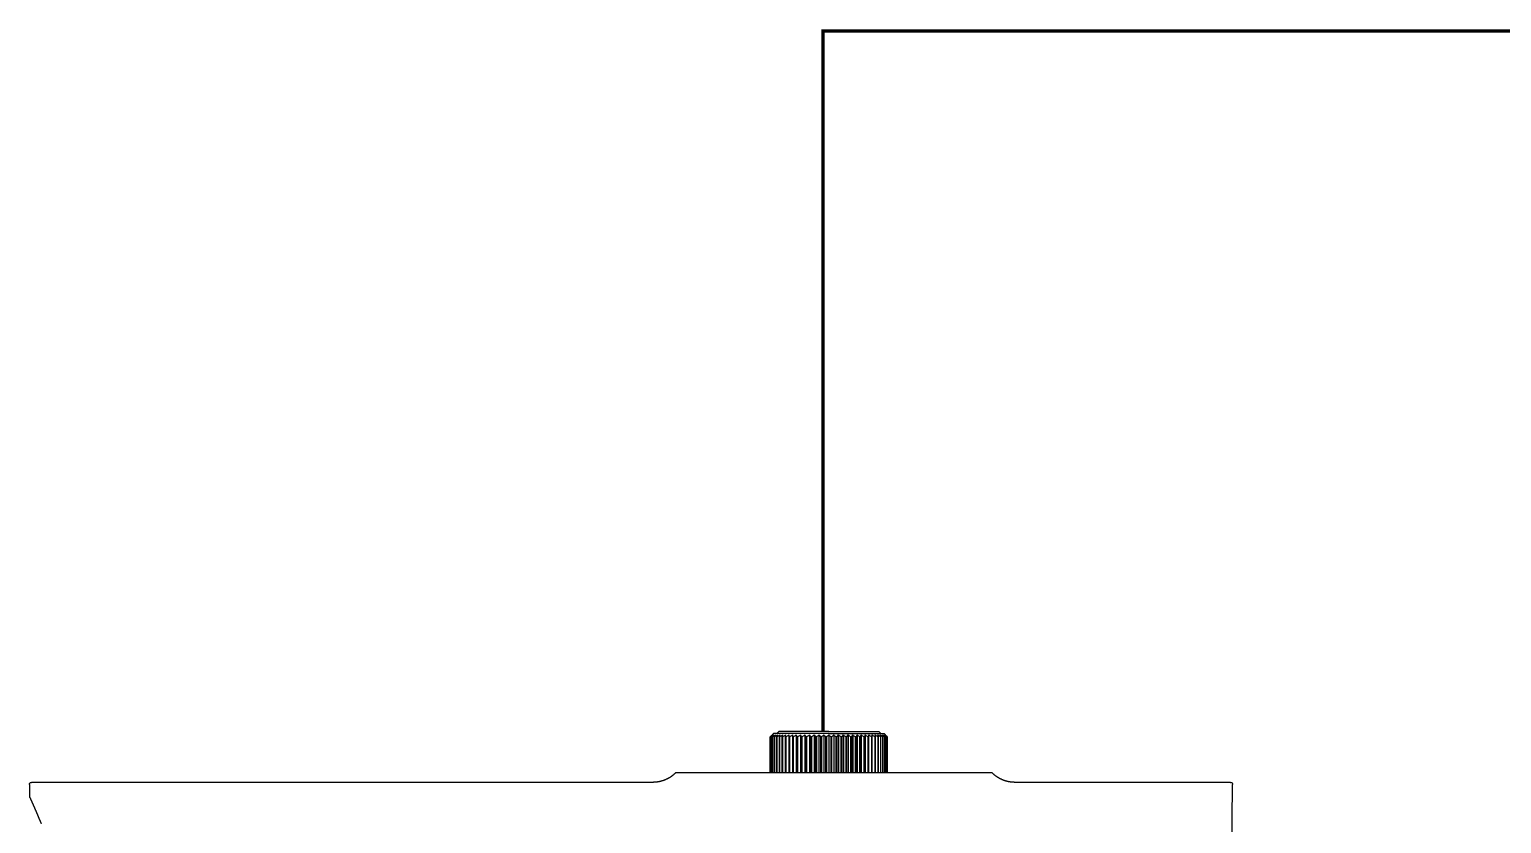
# Model space of a CAD drawing. Header units: millimetres. Extents: x 11706 to 18081, y 7308 to 12674.
# Drawn here: x 12468.9 to 12750.9, y 10570.7 to 10722.7 of the extents above; entities that cross this region are included whole.
import ezdxf

# ---------------------------------------------------------------- set-up
doc = ezdxf.new("R2010")
doc.units = ezdxf.units.MM
doc.layers.get('0').update_dxf_attribs({"lineweight": 0})
doc.layers.add('1', color=7, linetype='Continuous', true_color=0xffffff)
doc.layers.add('Cable CAT6', color=3, linetype='Continuous')

# ---------------------------------------------------------------- blocks, each defined once
blk = doc.blocks.new('A$C56D65AAA')
at = {"layer": '1', "color": 10, "linetype": 'Continuous'}
for p, q in [((-106.97, 37.34), (-106.97, 31.84)), ((-106.97, 31.84), (-106.97, 37.34)), ((-106.97, 37.34), (-106.97, 37.34)), ((-106.91, 37.34), (-106.91, 31.84)), ((-106.89, 37.34), (-106.91, 37.34)), ((-106.89, 31.84), (-106.89, 37.34)), ((-106.74, 37.34), (-106.79, 37.34)), ((-106.79, 37.34), (-106.79, 31.84)), ((-106.74, 31.84), (-106.74, 37.34)), ((-106.48, 37.84), (-106.68, 37.64)), ((-106.59, 37.34), (-106.59, 31.84)), ((-106.53, 37.34), (-106.59, 37.34)), ((-106.53, 31.84), (-106.53, 37.34)), ((-97.98, 37.84), (-106.48, 37.84)), ((-106.33, 37.34), (-106.33, 31.84)), ((-106.26, 37.34), (-106.33, 37.34)), ((-106.26, 31.84), (-106.26, 37.34)), ((-106.01, 37.34), (-106.01, 31.84)), ((-105.92, 37.34), (-106.01, 37.34)), ((-105.68, 38.14), (-105.98, 37.84)), ((-105.92, 31.84), (-105.92, 37.34)), ((-97.98, 38.14), (-105.68, 38.14)), ((-105.52, 37.34), (-105.62, 37.34)), ((-105.62, 37.34), (-105.62, 31.84)), ((-105.52, 31.84), (-105.52, 37.34)), ((-105.18, 37.34), (-105.18, 31.84)), ((-105.06, 37.34), (-105.18, 37.34)), ((-105.06, 31.84), (-105.06, 37.34)), ((-104.68, 37.34), (-104.68, 31.84)), ((-104.55, 37.34), (-104.68, 37.34)), ((-104.55, 31.84), (-104.55, 37.34)), ((-103.99, 37.34), (-104.13, 37.34)), ((-104.13, 37.34), (-104.13, 31.84)), ((-103.99, 31.84), (-103.99, 37.34)), ((-103.57, 37.64), (-103.57, 31.84)), ((-103.53, 37.34), (-103.53, 31.84)), ((-103.38, 37.34), (-103.53, 37.34)), ((-103.38, 31.84), (-103.38, 37.34)), ((-102.97, 37.64), (-102.97, 31.84)), ((-102.73, 37.34), (-102.9, 37.34)), ((-102.9, 37.34), (-102.9, 31.84)), ((-102.73, 31.84), (-102.73, 37.34)), ((-102.33, 37.64), (-102.33, 31.84)), ((-102.22, 37.34), (-102.22, 31.84)), ((-102.05, 37.34), (-102.22, 37.34)), ((-102.05, 31.84), (-102.05, 37.34)), ((-101.66, 37.64), (-101.66, 31.84)), ((-101.33, 37.34), (-101.51, 37.34)), ((-101.51, 37.34), (-101.51, 31.84)), ((-101.33, 31.84), (-101.33, 37.34)), ((-100.95, 37.64), (-100.95, 31.84)), ((-100.78, 37.34), (-100.78, 31.84)), ((-100.59, 37.34), (-100.78, 37.34)), ((-100.59, 31.84), (-100.59, 37.34)), ((-100.23, 37.64), (-100.23, 31.84)), ((-100.02, 37.34), (-100.02, 31.84)), ((-99.83, 37.34), (-100.02, 37.34)), ((-99.83, 31.84), (-99.83, 37.34)), ((-99.49, 37.64), (-99.49, 31.84)), ((-99.06, 37.34), (-99.25, 37.34)), ((-99.25, 37.34), (-99.25, 31.84)), ((-99.06, 31.84), (-99.06, 37.34)), ((-98.74, 37.64), (-98.74, 31.84)), ((-98.47, 37.34), (-98.47, 31.84)), ((-98.27, 37.34), (-98.47, 37.34)), ((-98.27, 31.84), (-98.27, 37.34)), ((-97.98, 38.14), (-90.28, 38.14)), ((-97.98, 37.84), (-89.48, 37.84)), ((-97.98, 37.64), (-97.98, 31.84)), ((-97.49, 37.34), (-97.68, 37.34)), ((-97.68, 37.34), (-97.68, 31.84)), ((-97.49, 31.84), (-97.49, 37.34)), ((-97.22, 37.64), (-97.22, 31.84)), ((-96.9, 37.34), (-96.9, 31.84)), ((-96.71, 37.34), (-96.9, 37.34)), ((-96.71, 31.84), (-96.71, 37.34)), ((-96.47, 37.64), (-96.47, 31.84)), ((-95.94, 37.34), (-96.13, 37.34)), ((-96.13, 37.34), (-96.13, 31.84)), ((-95.94, 31.84), (-95.94, 37.34)), ((-95.73, 37.64), (-95.73, 31.84)), ((-95.37, 37.34), (-95.37, 31.84)), ((-95.18, 37.34), (-95.37, 37.34)), ((-95.18, 31.84), (-95.18, 37.34)), ((-95, 37.64), (-95, 31.84)), ((-94.44, 37.34), (-94.62, 37.34)), ((-94.62, 37.34), (-94.62, 31.84)), ((-94.44, 31.84), (-94.44, 37.34)), ((-94.3, 37.64), (-94.3, 31.84)), ((-93.74, 37.34), (-93.91, 37.34)), ((-93.91, 37.34), (-93.91, 31.84)), ((-93.74, 31.84), (-93.74, 37.34)), ((-93.63, 37.64), (-93.63, 31.84)), ((-93.23, 37.34), (-93.23, 31.84)), ((-93.06, 37.34), (-93.23, 37.34)), ((-93.06, 31.84), (-93.06, 37.34)), ((-92.99, 37.64), (-92.99, 31.84)), ((-92.42, 37.34), (-92.58, 37.34)), ((-92.58, 37.34), (-92.58, 31.84)), ((-92.42, 31.84), (-92.42, 37.34)), ((-92.39, 37.64), (-92.39, 31.84)), ((-91.97, 37.34), (-91.97, 31.84)), ((-91.83, 37.34), (-91.97, 37.34)), ((-91.83, 31.84), (-91.83, 37.34)), ((-91.28, 37.34), (-91.41, 37.34)), ((-91.41, 37.34), (-91.41, 31.84)), ((-91.28, 31.84), (-91.28, 37.34)), ((-90.9, 37.34), (-90.9, 31.84)), ((-90.78, 37.34), (-90.9, 37.34)), ((-90.78, 31.84), (-90.78, 37.34)), ((-90.34, 37.34), (-90.44, 37.34)), ((-90.44, 37.34), (-90.44, 31.84)), ((-90.34, 31.84), (-90.34, 37.34)), ((-89.98, 37.84), (-90.28, 38.14)), ((-89.95, 37.34), (-90.04, 37.34)), ((-90.04, 37.34), (-90.04, 31.84)), ((-89.95, 31.84), (-89.95, 37.34)), ((-89.7, 37.34), (-89.7, 31.84)), ((-89.63, 37.34), (-89.7, 37.34)), ((-89.63, 31.84), (-89.63, 37.34)), ((-89.28, 37.64), (-89.48, 37.84)), ((-89.37, 37.34), (-89.42, 37.34)), ((-89.42, 37.34), (-89.42, 31.84)), ((-89.37, 31.84), (-89.37, 37.34)), ((-89.21, 37.34), (-89.21, 31.84)), ((-89.17, 37.34), (-89.21, 37.34)), ((-89.17, 31.84), (-89.17, 37.34)), ((-89.04, 37.34), (-89.07, 37.34)), ((-89.07, 37.34), (-89.07, 31.84)), ((-89.04, 31.84), (-89.04, 37.34)), ((-88.99, 37.34), (-88.99, 31.84)), ((-88.98, 37.34), (-88.99, 37.34)), ((-88.98, 31.84), (-88.98, 37.34)), ((-115.2, 31.84), (-104.13, 31.84)), ((-104.13, 31.84), (-103.99, 31.84)), ((-103.99, 31.84), (-103.57, 31.84)), ((-103.57, 31.84), (-103.53, 31.84)), ((-103.53, 31.84), (-103.38, 31.84)), ((-103.38, 31.84), (-102.97, 31.84)), ((-102.97, 31.84), (-102.9, 31.84)), ((-102.9, 31.84), (-102.73, 31.84)), ((-102.73, 31.84), (-102.33, 31.84)), ((-102.33, 31.84), (-102.22, 31.84)), ((-102.22, 31.84), (-102.05, 31.84)), ((-102.05, 31.84), (-101.66, 31.84)), ((-101.66, 31.84), (-101.51, 31.84)), ((-101.51, 31.84), (-101.33, 31.84)), ((-101.33, 31.84), (-100.95, 31.84)), ((-100.95, 31.84), (-100.78, 31.84)), ((-100.78, 31.84), (-100.59, 31.84)), ((-100.59, 31.84), (-100.23, 31.84)), ((-100.23, 31.84), (-100.02, 31.84)), ((-100.02, 31.84), (-99.83, 31.84)), ((-99.83, 31.84), (-99.49, 31.84)), ((-99.49, 31.84), (-99.25, 31.84)), ((-99.25, 31.84), (-99.06, 31.84)), ((-99.06, 31.84), (-98.74, 31.84)), ((-98.74, 31.84), (-98.47, 31.84)), ((-98.47, 31.84), (-98.27, 31.84)), ((-98.27, 31.84), (-97.98, 31.84)), ((-97.98, 31.84), (-97.68, 31.84)), ((-97.68, 31.84), (-97.49, 31.84)), ((-97.49, 31.84), (-97.22, 31.84)), ((-97.22, 31.84), (-96.9, 31.84)), ((-96.9, 31.84), (-96.71, 31.84)), ((-96.71, 31.84), (-96.47, 31.84)), ((-96.47, 31.84), (-96.13, 31.84)), ((-96.13, 31.84), (-95.94, 31.84)), ((-95.94, 31.84), (-95.73, 31.84)), ((-95.73, 31.84), (-95.37, 31.84)), ((-95.37, 31.84), (-95.18, 31.84)), ((-95.18, 31.84), (-95, 31.84)), ((-95, 31.84), (-94.62, 31.84)), ((-94.62, 31.84), (-94.44, 31.84)), ((-94.44, 31.84), (-94.3, 31.84)), ((-94.3, 31.84), (-93.91, 31.84)), ((-93.91, 31.84), (-93.74, 31.84)), ((-93.74, 31.84), (-93.63, 31.84)), ((-93.63, 31.84), (-93.23, 31.84)), ((-93.23, 31.84), (-93.06, 31.84)), ((-93.06, 31.84), (-92.99, 31.84)), ((-92.99, 31.84), (-92.58, 31.84)), ((-92.58, 31.84), (-92.42, 31.84)), ((-92.42, 31.84), (-92.39, 31.84)), ((-92.39, 31.84), (-91.97, 31.84)), ((-91.97, 31.84), (-91.83, 31.84)), ((-91.83, 31.84), (-79.2, 31.84)), ((-125.07, 30.34), (-220.59, 30.34)), ((-125.07, 30.34), (-125.07, 30.34)), ((-36.18, 30.34), (-69.33, 30.34)), ((-69.33, 30.34), (-69.33, 30.34)), ((-36.2, -6.54), (-35.88, 30.04))]:
    blk.add_line(p, q, dxfattribs=at)
at = {"layer": '1', "color": 10, "linetype": 'Continuous', "extrusion": (5.2474e-06, -5.74085e-06, -1)}
blk.add_arc((220.59, 30.04, 0), 0.3, 358.8692, 90.017, dxfattribs=at)
at = {"layer": '1', "color": 10, "linetype": 'Continuous', "extrusion": (0, 6.12303e-17, -1)}
blk.add_arc((36.18, 30.04), 0.3, 89.999, 180.5, dxfattribs=at)
at = {"layer": '1', "color": 10, "linetype": 'Continuous', "extrusion": (2.4149e-06, 0, -1)}
blk.add_arc((220.56, 28.14, 0), 0.3, 335.6003, 358.9151, dxfattribs=at)
at = {"layer": '1', "color": 10, "linetype": 'Continuous'}
for points, degree in [([(-106.97, 37.34), (-106.86, 37.45), (-106.75, 37.55), (-106.65, 37.64)], 3), ([(-106.68, 37.64), (-106.78, 37.55), (-106.88, 37.45), (-106.97, 37.34)], 3), ([(-106.65, 37.64), (-106.74, 37.55), (-106.82, 37.45), (-106.91, 37.34)], 3), ([(-106.89, 37.34), (-106.77, 37.45), (-106.66, 37.55), (-106.55, 37.64)], 3), ([(-106.55, 37.64), (-106.63, 37.55), (-106.71, 37.45), (-106.79, 37.34)], 3), ([(-106.74, 37.34), (-106.62, 37.45), (-106.5, 37.55), (-106.38, 37.64)], 3), ([(-106.38, 37.64), (-106.45, 37.55), (-106.52, 37.45), (-106.59, 37.34)], 3), ([(-106.53, 37.34), (-106.41, 37.45), (-106.28, 37.55), (-106.15, 37.64)], 3), ([(-106.15, 37.64), (-106.21, 37.55), (-106.27, 37.45), (-106.33, 37.34)], 3), ([(-106.26, 37.34), (-106.13, 37.45), (-105.99, 37.55), (-105.86, 37.64)], 3), ([(-105.86, 37.64), (-105.91, 37.55), (-105.96, 37.45), (-106.01, 37.34)], 3), ([(-105.92, 37.34), (-105.78, 37.45), (-105.65, 37.55), (-105.51, 37.64)], 3), ([(-105.51, 37.64), (-105.55, 37.55), (-105.59, 37.45), (-105.62, 37.34)], 3), ([(-105.52, 37.34), (-105.38, 37.45), (-105.24, 37.55), (-105.11, 37.64)], 3), ([(-105.11, 37.64), (-105.13, 37.55), (-105.15, 37.45), (-105.18, 37.34)], 3), ([(-105.06, 37.34), (-104.92, 37.45), (-104.78, 37.55), (-104.64, 37.64)], 3), ([(-104.64, 37.64), (-104.66, 37.55), (-104.67, 37.45), (-104.68, 37.34)], 3), ([(-104.55, 37.34), (-104.41, 37.45), (-104.27, 37.55), (-104.13, 37.64)], 3), ([(-104.13, 37.64), (-104.13, 37.55), (-104.13, 37.45), (-104.13, 37.34)], 3), ([(-103.99, 37.34), (-103.85, 37.45), (-103.71, 37.55), (-103.57, 37.64)], 3), ([(-103.57, 37.64), (-103.56, 37.55), (-103.55, 37.45), (-103.53, 37.34)], 3), ([(-103.38, 37.34), (-103.24, 37.45), (-103.11, 37.55), (-102.97, 37.64)], 3), ([(-102.97, 37.64), (-102.94, 37.55), (-102.92, 37.45), (-102.9, 37.34)], 3), ([(-102.73, 37.34), (-102.6, 37.45), (-102.46, 37.55), (-102.33, 37.64)], 3), ([(-102.33, 37.64), (-102.29, 37.55), (-102.26, 37.45), (-102.22, 37.34)], 3), ([(-102.05, 37.34), (-101.92, 37.45), (-101.79, 37.55), (-101.66, 37.64)], 3), ([(-101.66, 37.64), (-101.61, 37.55), (-101.56, 37.45), (-101.51, 37.34)], 3), ([(-101.33, 37.34), (-101.21, 37.45), (-101.08, 37.55), (-100.95, 37.64)], 3), ([(-100.95, 37.64), (-100.9, 37.55), (-100.84, 37.45), (-100.78, 37.34)], 3), ([(-100.59, 37.34), (-100.47, 37.45), (-100.35, 37.55), (-100.23, 37.64)], 3), ([(-100.23, 37.64), (-100.16, 37.55), (-100.09, 37.45), (-100.02, 37.34)], 3), ([(-99.83, 37.34), (-99.72, 37.45), (-99.6, 37.55), (-99.49, 37.64)], 3), ([(-99.49, 37.64), (-99.41, 37.55), (-99.33, 37.45), (-99.25, 37.34)], 3), ([(-99.06, 37.34), (-98.95, 37.45), (-98.84, 37.55), (-98.74, 37.64)], 3), ([(-98.74, 37.64), (-98.65, 37.55), (-98.56, 37.45), (-98.47, 37.34)], 3), ([(-98.27, 37.34), (-98.18, 37.45), (-98.08, 37.55), (-97.98, 37.64)], 3), ([(-97.98, 37.64), (-97.88, 37.55), (-97.78, 37.45), (-97.68, 37.34)], 3), ([(-97.49, 37.34), (-97.4, 37.45), (-97.31, 37.55), (-97.22, 37.64)], 3), ([(-97.22, 37.64), (-97.11, 37.55), (-97.01, 37.45), (-96.9, 37.34)], 3), ([(-96.71, 37.34), (-96.63, 37.45), (-96.55, 37.55), (-96.47, 37.64)], 3), ([(-96.47, 37.64), (-96.35, 37.55), (-96.24, 37.45), (-96.13, 37.34)], 3), ([(-95.94, 37.34), (-95.87, 37.45), (-95.8, 37.55), (-95.73, 37.64)], 3), ([(-95.73, 37.64), (-95.61, 37.55), (-95.49, 37.45), (-95.37, 37.34)], 3), ([(-95.18, 37.34), (-95.12, 37.45), (-95.06, 37.55), (-95, 37.64)], 3), ([(-95, 37.64), (-94.88, 37.55), (-94.75, 37.45), (-94.62, 37.34)], 3), ([(-94.44, 37.34), (-94.4, 37.45), (-94.35, 37.55), (-94.3, 37.64)], 3), ([(-94.3, 37.64), (-94.17, 37.55), (-94.04, 37.45), (-93.91, 37.34)], 3), ([(-93.74, 37.34), (-93.7, 37.45), (-93.66, 37.55), (-93.63, 37.64)], 3), ([(-93.63, 37.64), (-93.49, 37.55), (-93.36, 37.45), (-93.23, 37.34)], 3), ([(-93.06, 37.34), (-93.04, 37.45), (-93.01, 37.55), (-92.99, 37.64)], 3), ([(-92.99, 37.64), (-92.85, 37.55), (-92.71, 37.45), (-92.58, 37.34)], 3), ([(-92.42, 37.34), (-92.41, 37.45), (-92.4, 37.55), (-92.39, 37.64)], 3), ([(-92.39, 37.64), (-92.25, 37.55), (-92.11, 37.45), (-91.97, 37.34)], 3), ([(-91.83, 37.64), (-91.69, 37.55), (-91.55, 37.45), (-91.41, 37.34)], 3), ([(-91.83, 37.34), (-91.83, 37.45), (-91.83, 37.55), (-91.83, 37.64)], 3), ([(-91.28, 37.34), (-91.29, 37.45), (-91.3, 37.55), (-91.31, 37.64)], 3), ([(-91.31, 37.64), (-91.17, 37.55), (-91.04, 37.45), (-90.9, 37.34)], 3), ([(-90.85, 37.64), (-90.71, 37.55), (-90.58, 37.45), (-90.44, 37.34)], 3), ([(-90.78, 37.34), (-90.8, 37.45), (-90.83, 37.55), (-90.85, 37.64)], 3), ([(-90.44, 37.64), (-90.31, 37.55), (-90.17, 37.45), (-90.04, 37.34)], 3), ([(-90.34, 37.34), (-90.37, 37.45), (-90.41, 37.55), (-90.44, 37.64)], 3), ([(-90.09, 37.64), (-89.96, 37.55), (-89.83, 37.45), (-89.7, 37.34)], 3), ([(-89.95, 37.34), (-90, 37.45), (-90.05, 37.55), (-90.09, 37.64)], 3), ([(-89.8, 37.64), (-89.68, 37.55), (-89.55, 37.45), (-89.42, 37.34)], 3), ([(-89.63, 37.34), (-89.69, 37.45), (-89.74, 37.55), (-89.8, 37.64)], 3), ([(-89.58, 37.64), (-89.45, 37.55), (-89.33, 37.45), (-89.21, 37.34)], 3), ([(-89.37, 37.34), (-89.44, 37.45), (-89.51, 37.55), (-89.58, 37.64)], 3), ([(-89.41, 37.64), (-89.3, 37.55), (-89.18, 37.45), (-89.07, 37.34)], 3), ([(-89.17, 37.34), (-89.25, 37.45), (-89.33, 37.55), (-89.41, 37.64)], 3), ([(-89.04, 37.34), (-89.13, 37.45), (-89.22, 37.55), (-89.31, 37.64)], 3), ([(-89.31, 37.64), (-89.2, 37.55), (-89.1, 37.45), (-88.99, 37.34)], 3), ([(-88.98, 37.34), (-89.08, 37.45), (-89.18, 37.55), (-89.28, 37.64)], 3), ([(-220.89, 30.04), (-220.88, 29.09), (-220.86, 28.14)], 2)]:
    blk.add_open_spline(points, degree=degree, dxfattribs=at)
for points, knots in [([(-121.5, 31.84), (-121.5, 31.84), (-121.52, 31.82), (-121.57, 31.78), (-121.63, 31.71), (-121.7, 31.65), (-121.77, 31.59), (-121.84, 31.53), (-121.91, 31.47), (-121.98, 31.41), (-122.06, 31.35), (-122.13, 31.3), (-122.21, 31.24), (-122.28, 31.19), (-122.36, 31.14), (-122.44, 31.09), (-122.52, 31.04), (-122.59, 31), (-122.67, 30.95), (-122.76, 30.91), (-122.84, 30.87), (-122.92, 30.83), (-123, 30.79), (-123.08, 30.75), (-123.17, 30.72), (-123.25, 30.69), (-123.34, 30.65), (-123.42, 30.62), (-123.51, 30.59), (-123.59, 30.57), (-123.68, 30.54), (-123.77, 30.52), (-123.85, 30.49), (-123.94, 30.47), (-124.03, 30.45), (-124.11, 30.44), (-124.2, 30.42), (-124.29, 30.41), (-124.37, 30.39), (-124.46, 30.38), (-124.55, 30.37), (-124.64, 30.36), (-124.72, 30.36), (-124.81, 30.35), (-124.89, 30.35), (-124.98, 30.35), (-125.04, 30.34), (-125.07, 30.34), (-125.07, 30.34)], [0, 0, 0, 0, 0.00095, 0.024357, 0.047742, 0.071107, 0.094449, 0.11777, 0.141068, 0.164343, 0.187595, 0.210823, 0.234026, 0.257204, 0.280356, 0.303481, 0.326579, 0.349648, 0.372689, 0.3957, 0.41868, 0.441628, 0.464542, 0.487423, 0.510267, 0.533075, 0.555844, 0.578573, 0.601261, 0.623904, 0.646501, 0.669051, 0.69155, 0.713995, 0.736385, 0.758715, 0.780983, 0.803184, 0.825314, 0.847369, 0.869343, 0.891231, 0.913026, 0.934721, 0.956307, 0.977776, 0.999117, 1, 1, 1, 1]), ([(-121.5, 31.84), (-121.5, 31.84), (-120.48, 31.84), (-117.67, 31.84), (-116.02, 31.84), (-115.2, 31.84)], [0, 0, 0, 0, 0.499778, 0.749889, 1, 1, 1, 1]), ([(-79.2, 31.84), (-78.38, 31.84), (-76.72, 31.84), (-73.92, 31.84), (-72.9, 31.84), (-72.9, 31.84), (-72.9, 31.84)], [0, 0, 0, 0, 0.249933, 0.499867, 0.999733, 1, 1, 1, 1]), ([(-69.33, 30.34), (-69.33, 30.34), (-69.36, 30.34), (-69.42, 30.35), (-69.51, 30.35), (-69.6, 30.35), (-69.69, 30.36), (-69.78, 30.36), (-69.87, 30.37), (-69.96, 30.38), (-70.05, 30.4), (-70.13, 30.41), (-70.22, 30.43), (-70.31, 30.44), (-70.4, 30.46), (-70.49, 30.48), (-70.57, 30.5), (-70.66, 30.53), (-70.75, 30.55), (-70.83, 30.58), (-70.92, 30.6), (-71, 30.63), (-71.09, 30.66), (-71.17, 30.7), (-71.26, 30.73), (-71.35, 30.77), (-71.44, 30.81), (-71.53, 30.86), (-71.62, 30.9), (-71.71, 30.95), (-71.8, 31), (-71.88, 31.05), (-71.97, 31.1), (-72.05, 31.15), (-72.13, 31.2), (-72.21, 31.26), (-72.29, 31.32), (-72.37, 31.38), (-72.45, 31.44), (-72.52, 31.5), (-72.6, 31.56), (-72.67, 31.63), (-72.74, 31.69), (-72.81, 31.76), (-72.86, 31.81), (-72.89, 31.84), (-72.9, 31.84)], [0, 0, 0, 0, 0.002131, 0.024464, 0.046831, 0.069225, 0.091643, 0.114081, 0.136536, 0.159007, 0.181491, 0.203986, 0.226492, 0.249007, 0.27153, 0.29406, 0.316597, 0.33914, 0.361689, 0.384243, 0.406801, 0.429364, 0.45193, 0.474501, 0.4996, 0.524715, 0.549779, 0.574793, 0.59976, 0.624681, 0.64956, 0.674398, 0.699197, 0.723959, 0.748684, 0.773376, 0.798034, 0.822661, 0.847256, 0.871822, 0.896359, 0.920869, 0.945351, 0.969807, 0.994237, 1, 1, 1, 1]), ([(-220.83, 28.02), (-220.83, 28.02), (-220.83, 28.02), (-220.83, 28.02), (-220.83, 28.02), (-220.83, 28.01), (-220.83, 28.01), (-220.82, 28), (-220.82, 27.99), (-220.81, 27.98), (-220.81, 27.97), (-220.8, 27.95), (-220.79, 27.94), (-220.79, 27.92), (-220.78, 27.9), (-220.77, 27.88), (-220.76, 27.86), (-220.75, 27.83), (-220.74, 27.81), (-220.72, 27.78), (-220.71, 27.75), (-220.7, 27.72), (-220.68, 27.69), (-220.67, 27.65), (-220.65, 27.62), (-220.63, 27.58), (-220.62, 27.54), (-220.6, 27.5), (-220.58, 27.46), (-220.56, 27.42), (-220.54, 27.37), (-220.52, 27.32), (-220.5, 27.27), (-220.47, 27.22), (-220.45, 27.17), (-220.43, 27.12), (-220.4, 27.06), (-220.38, 27.01), (-220.35, 26.95), (-220.33, 26.89), (-220.3, 26.83), (-220.27, 26.76), (-220.24, 26.7), (-220.21, 26.63), (-220.18, 26.56), (-220.15, 26.49), (-220.12, 26.42), (-220.09, 26.35), (-220.06, 26.27), (-220.02, 26.2), (-219.99, 26.12), (-219.95, 26.04), (-219.92, 25.96), (-219.88, 25.87), (-219.85, 25.79), (-219.81, 25.7), (-219.77, 25.61), (-219.73, 25.52), (-219.69, 25.43), (-219.65, 25.34), (-219.61, 25.24), (-219.57, 25.15), (-219.53, 25.05), (-219.49, 24.95), (-219.45, 24.85), (-219.4, 24.75), (-219.36, 24.64), (-219.31, 24.53), (-219.27, 24.43), (-219.22, 24.32), (-219.18, 24.21), (-219.14, 24.1), (-219.11, 24.04), (-219.1, 24.01)], [0, 0, 0, 0, 0.00742, 0.016419, 0.029886, 0.04412, 0.058241, 0.072339, 0.086429, 0.100516, 0.114604, 0.128693, 0.142785, 0.156881, 0.170983, 0.185092, 0.199209, 0.213335, 0.227472, 0.241653, 0.255817, 0.269981, 0.284146, 0.298316, 0.312491, 0.326672, 0.340852, 0.35502, 0.369207, 0.383409, 0.39762, 0.411834, 0.426047, 0.440252, 0.454414, 0.468738, 0.483056, 0.497369, 0.51168, 0.525989, 0.540299, 0.554609, 0.568922, 0.583239, 0.59756, 0.611887, 0.626223, 0.640566, 0.65492, 0.669285, 0.683662, 0.698053, 0.712459, 0.726881, 0.741321, 0.755779, 0.770256, 0.784755, 0.799275, 0.813819, 0.828388, 0.842982, 0.857603, 0.872251, 0.886977, 0.90162, 0.916275, 0.930943, 0.945624, 0.960321, 0.975034, 0.989758, 1, 1, 1, 1])]:
    blk.add_open_spline(points, degree=3, knots=knots, dxfattribs=at)

msp = doc.modelspace()

# ---------------------------------------------------------------- linework, layer by layer
at = {"layer": 'Cable CAT6', "const_width": 0.639}
msp.add_lwpolyline([(12620.94, 10588.25), (12620.94, 10722.37), (14644.6, 10722.37)], dxfattribs=at)

# ---------------------------------------------------------------- block references
at = {"xscale": 1.245634798602484, "yscale": 1.245634798602484, "zscale": 1.245634798602484}
msp.add_blockref('A$C56D65AAA', (12744.06, 10540.74), dxfattribs=at)

doc.saveas('drawing.dxf')
